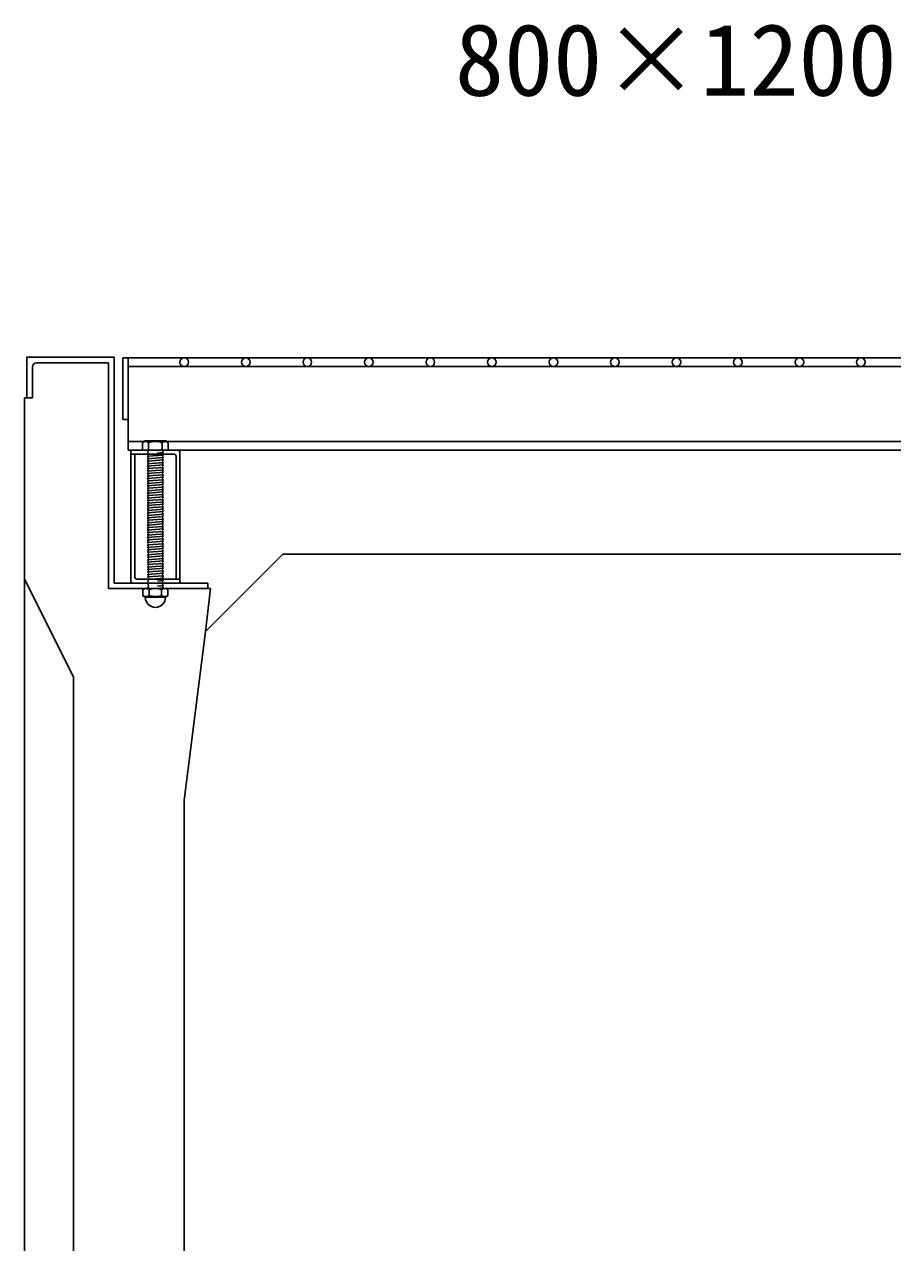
# Model space of a CAD drawing. Units: millimetres, scale not verified. Extents: x -16800 to 16800, y -5940 to 5940.
# Drawn here: x -4930 to -4224, y -1450 to -459 of the extents above; entities that cross this region are included whole.
import ezdxf
from ezdxf.enums import TextEntityAlignment as Align

# ---------------------------------------------------------------- set-up
doc = ezdxf.new("R2010")
doc.units = ezdxf.units.MM
doc.header["$LTSCALE"] = 20
doc.linetypes.add('DOTTED', pattern=[1.75, 0.25, -1.5])
for name, color, linetype, lineweight in [('0-2_HATCH', 6, 'Continuous', 25), ('0-5_OUTLINE', 3, 'Continuous', 25), ('0-6_TXT', 7, 'Continuous', 25)]:
    doc.layers.add(name, color=color, linetype=linetype, lineweight=lineweight)
doc.styles.add('ＭＳ ゴシック', font='')
doc.styles.get('ＭＳ ゴシック').set_extended_font_data('MS Gothic')

msp = doc.modelspace()

# ---------------------------------------------------------------- linework, layer by layer
at = {"layer": '0-2_HATCH'}
for p, q in [((-4857, -729.85), (-4857, -913.35)), ((-3950, -730.35), (-4850, -730.35)), ((-4850, -780.35), (-4850, -730.35)), ((-4845.5, -730.35), (-4845.5, -805.35)), ((-4923.5, -737.85), (-4923.5, -762.85)), ((-4861.5, -734.35), (-4920, -734.35)), ((-4861.5, -734.35), (-4861.5, -917.85)), ((-3954.5, -737.35), (-4845.5, -737.35)), ((-4923.5, -762.85), (-4928, -762.85)), ((-4850, -780.35), (-4845.5, -780.35)), ((-4832.68, -798.35), (-4845.5, -798.35)), ((-4832, -797.84), (-4834, -799.34)), ((-4834, -805.34), (-4834, -799.34)), ((-4833.67, -799.07), (-4832, -797.84)), ((-4815, -797.85), (-4832, -797.84)), ((-4829, -805.35), (-4829, -799.34)), ((-4818, -805.35), (-4818, -799.34)), ((-4813.33, -799.07), (-4815, -797.85)), ((-3985.68, -798.35), (-4814.32, -798.35)), ((-4813, -805.35), (-4813, -799.34)), ((-3954.5, -805.35), (-4845.5, -805.35)), ((-4843.5, -911.35), (-4843.5, -805.35)), ((-4843.5, -805.35), (-4805.5, -805.35)), ((-4843.5, -808.55), (-4808.7, -808.55)), ((-4840.3, -908.15), (-4840.3, -808.55)), ((-4813, -805.35), (-4834, -805.34)), ((-4830, -805.35), (-4817, -805.34)), ((-4830, -806.35), (-4829, -805.35)), ((-4829, -807.35), (-4830, -806.35)), ((-4830, -808.35), (-4829, -807.35)), ((-4829, -809.35), (-4830, -808.35)), ((-4830, -810.35), (-4829, -809.35)), ((-4817, -809.35), (-4830, -810.35)), ((-4829, -811.35), (-4830, -810.35)), ((-4830, -812.35), (-4829, -811.35)), ((-4817, -811.35), (-4830, -812.35)), ((-4818, -806.35), (-4817, -805.35)), ((-4817, -807.35), (-4818, -806.35)), ((-4818, -810.35), (-4817, -809.35)), ((-4817, -811.35), (-4818, -810.35)), ((-4818, -812.35), (-4817, -811.35)), ((-4806.7, -910.15), (-4806.7, -810.55)), ((-4803.5, -913.35), (-4803.5, -807.35)), ((-4829, -813.34), (-4830, -812.35)), ((-4830, -814.35), (-4829, -813.34)), ((-4817, -813.34), (-4830, -814.35)), ((-4829, -815.35), (-4830, -814.35)), ((-4830, -816.35), (-4829, -815.35)), ((-4817, -815.35), (-4830, -816.35)), ((-4829, -817.34), (-4830, -816.35)), ((-4817, -817.34), (-4830, -818.35)), ((-4830, -818.35), (-4829, -817.34)), ((-4817, -819.35), (-4830, -820.35)), ((-4829, -821.34), (-4830, -820.35)), ((-4830, -822.34), (-4829, -821.34)), ((-4817, -821.35), (-4830, -822.35)), ((-4817, -813.34), (-4818, -812.35)), ((-4818, -814.35), (-4817, -813.34)), ((-4817, -815.35), (-4818, -814.35)), ((-4818, -818.35), (-4817, -817.34)), ((-4817, -819.35), (-4818, -818.35)), ((-4818, -820.35), (-4817, -819.35)), ((-4817, -821.34), (-4818, -820.35)), ((-4818, -822.35), (-4817, -821.35)), ((-4829, -823.34), (-4830, -822.34)), ((-4817, -823.34), (-4830, -824.34)), ((-4830, -824.34), (-4829, -823.34)), ((-4829, -825.34), (-4830, -824.34)), ((-4817, -825.34), (-4830, -826.34)), ((-4830, -826.34), (-4829, -825.34)), ((-4829, -827.34), (-4830, -826.34)), ((-4817, -827.34), (-4830, -828.34)), ((-4830, -828.34), (-4829, -827.34)), ((-4829, -829.34), (-4830, -828.34)), ((-4817, -829.34), (-4830, -830.34)), ((-4830, -830.34), (-4829, -829.34)), ((-4829, -831.34), (-4830, -830.34)), ((-4817, -831.34), (-4830, -832.34)), ((-4830, -832.34), (-4829, -831.34)), ((-4818, -822.35), (-4817, -823.35)), ((-4818, -824.34), (-4817, -823.34)), ((-4818, -824.34), (-4817, -825.34)), ((-4818, -826.34), (-4817, -825.34)), ((-4818, -826.34), (-4817, -827.34)), ((-4818, -828.34), (-4817, -827.34)), ((-4818, -828.34), (-4817, -829.34)), ((-4818, -830.34), (-4817, -829.34)), ((-4818, -830.34), (-4817, -831.34)), ((-4818, -832.34), (-4817, -831.34)), ((-4829, -833.34), (-4830, -832.34)), ((-4817, -833.34), (-4830, -834.34)), ((-4830, -834.34), (-4829, -833.34)), ((-4829, -835.34), (-4830, -834.34)), ((-4817, -835.34), (-4830, -836.34)), ((-4830, -836.34), (-4829, -835.34)), ((-4829, -837.34), (-4830, -836.34)), ((-4817, -837.34), (-4830, -838.34)), ((-4830, -838.34), (-4829, -837.34)), ((-4829, -839.34), (-4830, -838.34)), ((-4817, -839.34), (-4830, -840.34)), ((-4830, -840.34), (-4829, -839.34)), ((-4829, -841.34), (-4830, -840.34)), ((-4817, -841.34), (-4830, -842.34)), ((-4830, -842.34), (-4829, -841.34)), ((-4818, -832.34), (-4817, -833.34)), ((-4818, -834.34), (-4817, -833.34)), ((-4818, -834.34), (-4817, -835.34)), ((-4818, -836.34), (-4817, -835.34)), ((-4818, -836.34), (-4817, -837.34)), ((-4818, -838.34), (-4817, -837.34)), ((-4818, -838.34), (-4817, -839.34)), ((-4818, -840.34), (-4817, -839.34)), ((-4818, -840.34), (-4817, -841.34)), ((-4818, -842.34), (-4817, -841.34)), ((-4829, -843.34), (-4830, -842.34)), ((-4817, -843.34), (-4830, -844.34)), ((-4830, -844.34), (-4829, -843.34)), ((-4829, -845.34), (-4830, -844.34)), ((-4817, -845.34), (-4830, -846.34)), ((-4830, -846.34), (-4829, -845.34)), ((-4829, -847.34), (-4830, -846.34)), ((-4817, -847.34), (-4830, -848.34)), ((-4830, -848.34), (-4829, -847.34)), ((-4829, -849.34), (-4830, -848.34)), ((-4817, -849.35), (-4830, -850.35)), ((-4830, -850.35), (-4829, -849.35)), ((-4829, -851.35), (-4830, -850.35)), ((-4816.99, -851.35), (-4829.99, -852.35)), ((-4829.99, -852.35), (-4828.99, -851.35)), ((-4818, -842.34), (-4817, -843.34)), ((-4818, -844.34), (-4817, -843.34)), ((-4818, -844.34), (-4817, -845.35)), ((-4818, -846.34), (-4817, -845.34)), ((-4818, -846.34), (-4817, -847.34)), ((-4818, -848.34), (-4817, -847.34)), ((-4818, -848.34), (-4817, -849.35)), ((-4818, -850.35), (-4817, -849.35)), ((-4818, -850.35), (-4816.99, -851.35)), ((-4817.99, -852.35), (-4816.99, -851.35)), ((-4828.99, -853.35), (-4829.99, -852.35)), ((-4816.99, -853.35), (-4829.99, -854.35)), ((-4829.99, -854.35), (-4828.99, -853.35)), ((-4828.99, -855.35), (-4829.99, -854.35)), ((-4816.99, -855.35), (-4829.99, -856.35)), ((-4829.99, -856.35), (-4828.99, -855.35)), ((-4828.99, -857.35), (-4829.99, -856.35)), ((-4816.99, -857.35), (-4829.99, -858.35)), ((-4829.99, -858.35), (-4828.99, -857.35)), ((-4828.99, -859.35), (-4829.99, -858.35)), ((-4816.98, -859.36), (-4829.99, -860.36)), ((-4829.99, -860.36), (-4828.99, -859.36)), ((-4828.99, -861.36), (-4829.99, -860.36)), ((-4816.98, -861.36), (-4829.98, -862.36)), ((-4829.98, -862.36), (-4828.98, -861.36)), ((-4817.99, -852.35), (-4816.99, -853.35)), ((-4817.99, -854.35), (-4816.99, -853.35)), ((-4817.99, -854.35), (-4816.99, -855.35)), ((-4817.99, -856.35), (-4816.99, -855.35)), ((-4817.99, -856.35), (-4816.99, -857.35)), ((-4817.99, -858.35), (-4816.99, -857.35)), ((-4817.99, -858.35), (-4816.98, -859.36)), ((-4817.98, -860.36), (-4816.98, -859.36)), ((-4817.98, -860.36), (-4816.98, -861.36)), ((-4817.98, -862.36), (-4816.98, -861.36)), ((-4816.99, -863.35), (-4829.99, -864.35)), ((-4829.99, -864.35), (-4828.99, -863.35)), ((-4828.99, -865.35), (-4829.99, -864.35)), ((-4816.99, -865.35), (-4829.99, -866.35)), ((-4829.99, -866.35), (-4828.99, -865.35)), ((-4828.99, -867.35), (-4829.99, -866.35)), ((-4816.99, -867.35), (-4829.99, -868.35)), ((-4829.99, -868.35), (-4828.99, -867.35)), ((-4828.99, -869.35), (-4829.99, -868.35)), ((-4828.98, -863.36), (-4829.98, -862.36)), ((-4816.98, -869.35), (-4829.98, -870.35)), ((-4829.98, -870.35), (-4828.98, -869.35)), ((-4828.98, -871.35), (-4829.98, -870.35)), ((-4816.98, -871.36), (-4829.98, -872.36)), ((-4829.98, -872.36), (-4828.98, -871.36)), ((-4817.99, -864.35), (-4816.99, -863.35)), ((-4817.99, -864.35), (-4816.99, -865.35)), ((-4817.99, -866.35), (-4816.99, -865.35)), ((-4817.99, -866.35), (-4816.99, -867.35)), ((-4817.99, -868.35), (-4816.99, -867.35)), ((-4817.99, -868.35), (-4816.98, -869.36)), ((-4817.98, -862.36), (-4816.98, -863.36)), ((-4817.98, -870.36), (-4816.98, -869.36)), ((-4817.98, -870.36), (-4816.98, -871.36)), ((-4817.98, -872.36), (-4816.98, -871.36)), ((-4828.98, -873.36), (-4829.98, -872.36)), ((-4816.98, -873.36), (-4829.98, -874.36)), ((-4829.98, -874.36), (-4828.98, -873.36)), ((-4828.98, -875.36), (-4829.98, -874.36)), ((-4816.98, -875.36), (-4829.98, -876.36)), ((-4829.98, -876.36), (-4828.98, -875.36)), ((-4828.98, -877.36), (-4829.98, -876.36)), ((-4816.97, -877.36), (-4829.97, -878.36)), ((-4829.97, -878.36), (-4828.97, -877.36)), ((-4828.97, -879.36), (-4829.97, -878.36)), ((-4829.97, -880.36), (-4828.97, -879.36)), ((-4816.97, -879.37), (-4829.97, -880.37)), ((-4828.97, -881.36), (-4829.97, -880.37)), ((-4816.97, -881.37), (-4829.97, -882.37)), ((-4829.97, -882.37), (-4828.97, -881.37)), ((-4817.98, -872.36), (-4816.98, -873.36)), ((-4817.98, -874.36), (-4816.98, -873.36)), ((-4817.98, -874.36), (-4816.98, -875.36)), ((-4817.98, -876.36), (-4816.98, -875.36)), ((-4817.98, -876.36), (-4816.97, -877.36)), ((-4817.97, -878.36), (-4816.97, -877.36)), ((-4817.97, -878.36), (-4816.97, -879.37)), ((-4817.97, -880.37), (-4816.97, -879.37)), ((-4817.97, -880.37), (-4816.97, -881.37)), ((-4817.97, -882.37), (-4816.97, -881.37)), ((-4828.97, -883.37), (-4829.97, -882.37)), ((-4816.97, -883.37), (-4829.97, -884.37)), ((-4829.97, -884.37), (-4828.97, -883.37)), ((-4828.97, -885.37), (-4829.97, -884.37)), ((-4816.96, -885.37), (-4829.96, -886.37)), ((-4829.96, -886.37), (-4828.96, -885.37)), ((-4828.96, -887.37), (-4829.96, -886.37)), ((-4816.96, -887.37), (-4829.96, -888.37)), ((-4829.96, -888.37), (-4828.96, -887.37)), ((-4828.96, -889.37), (-4829.96, -888.37)), ((-4829.96, -890.37), (-4828.96, -889.37)), ((-4816.96, -889.38), (-4829.96, -890.38)), ((-4828.96, -891.37), (-4829.96, -890.38)), ((-4817.97, -882.37), (-4816.97, -883.37)), ((-4817.97, -884.37), (-4816.97, -883.37)), ((-4817.97, -884.37), (-4816.96, -885.37)), ((-4817.96, -886.37), (-4816.96, -885.37)), ((-4817.96, -886.37), (-4816.96, -887.37)), ((-4817.96, -888.37), (-4816.96, -887.37)), ((-4817.96, -888.37), (-4816.96, -889.38)), ((-4817.96, -890.38), (-4816.96, -889.38)), ((-4817.96, -890.38), (-4816.96, -891.38)), ((-4816.96, -891.38), (-4829.96, -892.38)), ((-4829.96, -892.38), (-4828.96, -891.38)), ((-4828.96, -893.38), (-4829.96, -892.38)), ((-4816.95, -893.38), (-4829.96, -894.38)), ((-4829.96, -894.38), (-4828.96, -893.38)), ((-4828.96, -895.38), (-4829.96, -894.38)), ((-4816.95, -895.38), (-4829.95, -896.38)), ((-4829.95, -896.38), (-4828.95, -895.38)), ((-4828.95, -897.38), (-4829.95, -896.38)), ((-4816.95, -897.38), (-4829.95, -898.38)), ((-4829.95, -898.38), (-4828.95, -897.38)), ((-4828.95, -899.38), (-4829.95, -898.38)), ((-4816.95, -899.39), (-4829.95, -900.39)), ((-4829.95, -900.39), (-4828.95, -899.39)), ((-4828.95, -901.39), (-4829.95, -900.39)), ((-4817.96, -892.38), (-4816.96, -891.38)), ((-4817.96, -892.38), (-4816.95, -893.38)), ((-4817.96, -894.38), (-4816.95, -893.38)), ((-4817.95, -894.38), (-4816.95, -895.38)), ((-4817.95, -896.38), (-4816.95, -895.38)), ((-4817.95, -896.38), (-4816.95, -897.38)), ((-4817.95, -898.38), (-4816.95, -897.38)), ((-4817.95, -898.38), (-4816.95, -899.39)), ((-4817.95, -900.39), (-4816.95, -899.39)), ((-4817.95, -900.39), (-4816.95, -901.39)), ((-4838.3, -910.15), (-4803.5, -910.15)), ((-4816.95, -901.39), (-4829.95, -902.39)), ((-4829.95, -902.39), (-4828.95, -901.39)), ((-4828.95, -903.39), (-4829.95, -902.39)), ((-4816.94, -903.39), (-4829.94, -904.39)), ((-4829.94, -904.39), (-4828.94, -903.39)), ((-4828.94, -905.39), (-4829.94, -904.39)), ((-4816.94, -905.39), (-4829.94, -906.39)), ((-4829.94, -906.39), (-4828.94, -905.39)), ((-4828.94, -907.39), (-4829.94, -906.39)), ((-4816.94, -907.39), (-4829.94, -908.39)), ((-4829.94, -908.39), (-4828.94, -907.39)), ((-4828.94, -909.39), (-4829.94, -908.39)), ((-4816.94, -909.4), (-4829.94, -910.4)), ((-4829.94, -910.4), (-4828.94, -909.4)), ((-4828.94, -911.4), (-4829.94, -910.4)), ((-4817.95, -902.39), (-4816.95, -901.39)), ((-4817.94, -902.39), (-4816.94, -903.39)), ((-4817.94, -904.39), (-4816.94, -903.39)), ((-4817.94, -904.39), (-4816.94, -905.39)), ((-4817.94, -906.39), (-4816.94, -905.39)), ((-4817.94, -906.39), (-4816.94, -907.39)), ((-4817.94, -908.39), (-4816.94, -907.39)), ((-4817.94, -908.39), (-4816.94, -909.4)), ((-4817.94, -910.4), (-4816.94, -909.4)), ((-4817.94, -910.4), (-4816.93, -911.4)), ((-4778.63, -917.85), (-4861.5, -917.85)), ((-4781, -913.35), (-4857, -913.35)), ((-4841.5, -913.35), (-4803.5, -913.35)), ((-4832.84, -917.85), (-4833.71, -918.49)), ((-4833.71, -918.49), (-4833.71, -923.68)), ((-4814.16, -917.84), (-4832.84, -917.85)), ((-4829.93, -912.4), (-4828.93, -911.4)), ((-4828.93, -913.4), (-4829.93, -912.4)), ((-4829.93, -914.4), (-4828.93, -913.4)), ((-4828.93, -915.4), (-4829.93, -914.4)), ((-4829.93, -916.4), (-4828.93, -915.4)), ((-4828.93, -917.4), (-4829.93, -916.4)), ((-4829.37, -917.85), (-4828.93, -917.4)), ((-4828.6, -918.49), (-4828.6, -923.68)), ((-4818.4, -918.49), (-4818.4, -923.68)), ((-4817.93, -912.4), (-4816.93, -911.4)), ((-4817.93, -912.4), (-4816.93, -913.4)), ((-4817.93, -914.4), (-4816.93, -913.4)), ((-4817.93, -914.4), (-4816.93, -915.4)), ((-4817.93, -916.4), (-4816.93, -915.4)), ((-4817.93, -916.4), (-4816.93, -917.4)), ((-4817.37, -917.85), (-4816.93, -917.4)), ((-4814.16, -917.84), (-4813.29, -918.49)), ((-4813.29, -918.49), (-4813.29, -923.68)), ((-4778.63, -917.85), (-4782.86, -952.7)), ((-4781, -913.35), (-4781, -917.85)), ((-4832.01, -924.65), (-4833.71, -923.68)), ((-4832.01, -924.97), (-4832.01, -924.65)), ((-4814.99, -924.65), (-4832.01, -924.65)), ((-4814.99, -924.97), (-4832.01, -924.97)), ((-4814.99, -924.65), (-4813.29, -923.68)), ((-4814.99, -924.97), (-4814.99, -924.65))]:
    msp.add_line(p, q, dxfattribs=at)
at = {"layer": '0-2_HATCH', "linetype": 'DOTTED'}
for p, q in [((-4817, -805.35), (-4830, -806.35)), ((-4817, -807.35), (-4830, -808.35)), ((-4816.93, -911.4), (-4829.93, -912.4)), ((-4816.93, -913.4), (-4829.93, -914.4)), ((-4816.93, -915.4), (-4829.93, -916.4)), ((-4829.37, -917.85), (-4817.37, -917.85)), ((-4816.93, -917.4), (-4822.66, -917.85))]:
    msp.add_line(p, q, dxfattribs=at)
at = {"layer": '0-2_HATCH'}
for points in [[(-4817, -809.35), (-4818, -808.35), (-4817, -807.35)], [(-4830, -820.35), (-4829, -819.35), (-4830, -818.35)], [(-4817, -817.34), (-4818, -816.34), (-4817, -815.35)]]:
    msp.add_lwpolyline(points, dxfattribs=at)
for centre in [(-4800, -733.85), (-4750, -733.85), (-4700, -733.85), (-4650, -733.85), (-4600, -733.85), (-4550, -733.85), (-4500, -733.85), (-4450, -733.85), (-4400, -733.85), (-4350, -733.85), (-4300, -733.85), (-4250, -733.85)]:
    msp.add_circle(centre, 3.5, dxfattribs=at)
for centre, radius, start, end in [((-4920, -737.85), 3.5, 90, 180), ((-4831.5, -801.97), 3.62, 46.39563, 133.60437), ((-4823.5, -813.97), 15.62, 69.39075, 110.60925), ((-4815.5, -801.97), 3.62, 46.39563, 133.60437), ((-4808.7, -810.55), 2, 0, 90), ((-4805.5, -807.35), 2, 0, 90), ((-4838.3, -908.15), 2, 180, 270), ((-4841.5, -911.35), 2, 180, 270), ((-4831.15, -923.19), 5.35, 61.49832, 118.50684), ((-4823.5, -938.26), 20.42, 75.52621, 104.47362), ((-4815.85, -923.19), 5.35, 61.49231, 118.50169), ((-4831.15, -918.98), 5.35, 241.49843, 298.50089), ((-4823.5, -924.97), 8.19, 180, 359.99995), ((-4823.5, -903.91), 20.42, 255.52638, 284.47374), ((-4815.85, -918.98), 5.35, 241.49989, 298.5)]:
    msp.add_arc(centre, radius, start, end, dxfattribs=at)
at = {"layer": '0-5_OUTLINE'}
for p, q in [((-4930, -762.85), (-4928, -762.85)), ((-4930, -762.85), (-4930, -2139.85)), ((-4782.86, -952.7), (-4720, -889.85)), ((-4720, -889.85), (-4080, -889.85)), ((-4930, -909.85), (-4890, -989.85)), ((-4782.86, -952.7), (-4800, -1089.85)), ((-4890, -989.85), (-4890, -2139.85)), ((-4800, -1089.85), (-4800, -2139.85))]:
    msp.add_line(p, q, dxfattribs=at)
msp.add_lwpolyline([(-4857, -729.85), (-4928, -729.85), (-4928, -762.85)], dxfattribs=at)

# ---------------------------------------------------------------- texts
at = {"layer": '0-6_TXT', "style": 'ＭＳ ゴシック'}
msp.add_text('800×1200', height=58.65, dxfattribs=at).set_placement((-4580, -534.84), align=Align.BOTTOM_LEFT)

doc.saveas('drawing.dxf')
